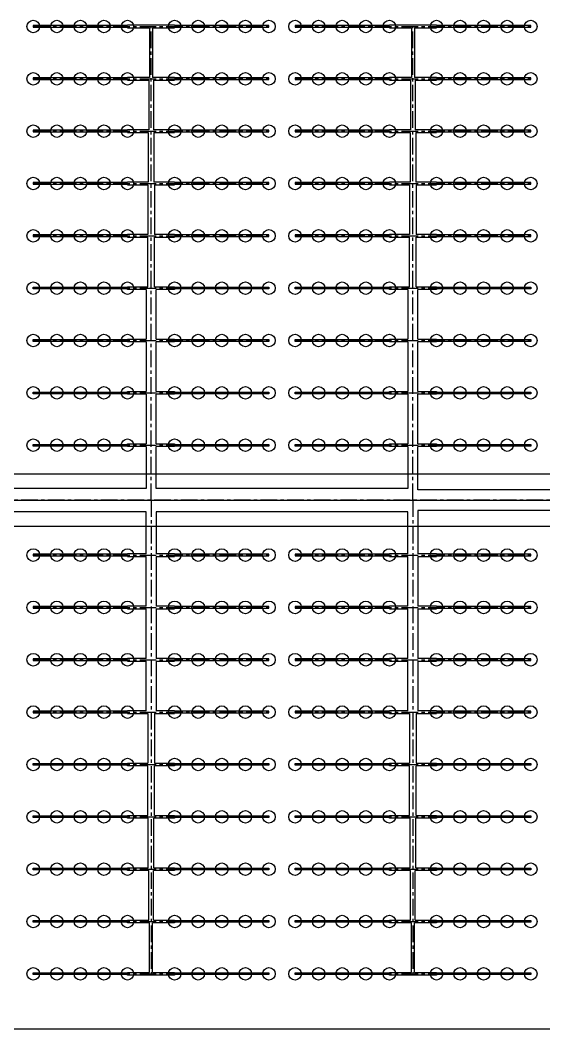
# Model space of a CAD drawing. Header units: millimetres. Extents: x -299291 to 688124, y -407813 to 623474.
# Drawn here: x 221459 to 231459, y 197128 to 216399 of the extents above; entities that cross this region are included whole.
import ezdxf

# ---------------------------------------------------------------- set-up
doc = ezdxf.new("R2010")
doc.units = ezdxf.units.MM
doc.linetypes.add('CENTER', pattern=[50.8, 31.75, -6.35, 6.35, -6.35])
doc.layers.add('轴线', color=6, linetype='CENTER')

msp = doc.modelspace()

# ---------------------------------------------------------------- linework, layer by layer
at = {"ltscale": 10}
for p, q in [((221709.037, 216295.406), (221709.037, 216263.406)), ((223509.037, 216295.406), (221709.037, 216295.406)), ((221709.037, 216263.406), (223509.037, 216263.406)), ((224409.037, 216304.406), (223509.037, 216304.406)), ((223509.037, 216304.406), (223509.037, 216295.406)), ((223509.037, 216263.406), (223509.037, 216254.406)), ((223509.037, 216254.406), (223929.037, 216254.406)), ((223929.037, 216254.406), (223929.037, 215304.406)), ((223989.037, 216254.406), (224409.037, 216254.406)), ((223989.037, 216254.406), (223989.037, 215304.406)), ((224409.037, 216295.406), (224409.037, 216304.406)), ((226209.037, 216295.406), (224409.037, 216295.406)), ((224409.037, 216254.406), (224409.037, 216263.406)), ((224409.037, 216263.406), (226209.037, 216263.406)), ((226209.037, 216263.406), (226209.037, 216295.406)), ((226709.037, 216295.406), (226709.037, 216263.406)), ((228509.037, 216295.406), (226709.037, 216295.406)), ((226709.037, 216263.406), (228509.037, 216263.406)), ((229409.037, 216304.406), (228509.037, 216304.406)), ((228509.037, 216304.406), (228509.037, 216295.406)), ((228509.037, 216263.406), (228509.037, 216254.406)), ((228509.037, 216254.406), (228929.037, 216254.406)), ((228929.037, 216254.406), (228929.037, 215304.406)), ((228989.037, 216254.406), (229409.037, 216254.406)), ((228989.037, 216254.406), (228989.037, 215304.406)), ((229409.037, 216295.406), (229409.037, 216304.406)), ((231209.037, 216295.406), (229409.037, 216295.406)), ((229409.037, 216254.406), (229409.037, 216263.406)), ((229409.037, 216263.406), (231209.037, 216263.406)), ((231209.037, 216263.406), (231209.037, 216295.406)), ((221709.037, 215295.406), (221709.037, 215263.406)), ((223509.037, 215295.406), (221709.037, 215295.406)), ((221709.037, 215263.406), (223509.037, 215263.406)), ((223929.037, 215304.406), (223509.037, 215304.406)), ((223509.037, 215304.406), (223509.037, 215295.406)), ((223509.037, 215263.406), (223509.037, 215254.406)), ((224409.037, 215304.406), (223989.037, 215304.406)), ((224409.037, 215295.406), (224409.037, 215304.406)), ((226209.037, 215295.406), (224409.037, 215295.406)), ((224409.037, 215254.406), (224409.037, 215263.406)), ((224409.037, 215263.406), (226209.037, 215263.406)), ((226209.037, 215263.406), (226209.037, 215295.406)), ((226709.037, 215295.406), (226709.037, 215263.406)), ((228509.037, 215295.406), (226709.037, 215295.406)), ((226709.037, 215263.406), (228509.037, 215263.406)), ((228929.037, 215304.406), (228509.037, 215304.406)), ((228509.037, 215304.406), (228509.037, 215295.406)), ((228509.037, 215263.406), (228509.037, 215254.406)), ((229409.037, 215304.406), (228989.037, 215304.406)), ((229409.037, 215295.406), (229409.037, 215304.406)), ((231209.037, 215295.406), (229409.037, 215295.406)), ((229409.037, 215254.406), (229409.037, 215263.406)), ((229409.037, 215263.406), (231209.037, 215263.406)), ((231209.037, 215263.406), (231209.037, 215295.406)), ((223509.037, 215254.406), (223914.037, 215254.406)), ((223914.037, 215254.406), (223914.037, 214304.406)), ((224004.037, 215254.406), (224409.037, 215254.406)), ((224004.037, 215254.406), (224004.037, 214304.406)), ((228509.037, 215254.406), (228914.037, 215254.406)), ((228914.037, 215254.406), (228914.037, 214304.406)), ((229004.037, 215254.406), (229409.037, 215254.406)), ((229004.037, 215254.406), (229004.037, 214304.406)), ((221709.037, 214295.406), (221709.037, 214263.406)), ((223509.037, 214295.406), (221709.037, 214295.406)), ((223914.037, 214304.406), (223509.037, 214304.406)), ((223509.037, 214304.406), (223509.037, 214295.406)), ((224409.037, 214304.406), (224004.037, 214304.406)), ((224409.037, 214295.406), (224409.037, 214304.406)), ((226209.037, 214295.406), (224409.037, 214295.406)), ((226209.037, 214263.406), (226209.037, 214295.406)), ((226709.037, 214295.406), (226709.037, 214263.406)), ((228509.037, 214295.406), (226709.037, 214295.406)), ((228914.037, 214304.406), (228509.037, 214304.406)), ((228509.037, 214304.406), (228509.037, 214295.406)), ((229409.037, 214304.406), (229004.037, 214304.406)), ((229409.037, 214295.406), (229409.037, 214304.406)), ((231209.037, 214295.406), (229409.037, 214295.406)), ((231209.037, 214263.406), (231209.037, 214295.406)), ((221709.037, 214263.406), (223509.037, 214263.406)), ((223509.037, 214263.406), (223509.037, 214254.406)), ((223509.037, 214254.406), (223904.037, 214254.406)), ((223904.037, 214254.406), (223904.037, 213304.406)), ((224014.037, 214254.406), (224409.037, 214254.406)), ((224014.037, 214254.406), (224014.037, 213304.406)), ((224409.037, 214254.406), (224409.037, 214263.406)), ((224409.037, 214263.406), (226209.037, 214263.406)), ((226709.037, 214263.406), (228509.037, 214263.406)), ((228509.037, 214263.406), (228509.037, 214254.406)), ((228509.037, 214254.406), (228904.037, 214254.406)), ((228904.037, 214254.406), (228904.037, 213304.406)), ((229014.037, 214254.406), (229409.037, 214254.406)), ((229014.037, 214254.406), (229014.037, 213304.406)), ((229409.037, 214254.406), (229409.037, 214263.406)), ((229409.037, 214263.406), (231209.037, 214263.406)), ((221709.037, 213295.406), (221709.037, 213263.406)), ((223509.037, 213295.406), (221709.037, 213295.406)), ((221709.037, 213263.406), (223509.037, 213263.406)), ((223904.037, 213304.406), (223509.037, 213304.406)), ((223509.037, 213304.406), (223509.037, 213295.406)), ((223509.037, 213263.406), (223509.037, 213254.406)), ((223509.037, 213254.406), (223894.037, 213254.406)), ((223894.037, 213254.406), (223894.037, 212304.406)), ((224409.037, 213304.406), (224014.037, 213304.406)), ((224024.037, 213254.406), (224409.037, 213254.406)), ((224024.037, 213254.406), (224024.037, 212304.406)), ((224409.037, 213295.406), (224409.037, 213304.406)), ((226209.037, 213295.406), (224409.037, 213295.406)), ((224409.037, 213254.406), (224409.037, 213263.406)), ((224409.037, 213263.406), (226209.037, 213263.406)), ((226209.037, 213263.406), (226209.037, 213295.406)), ((226709.037, 213295.406), (226709.037, 213263.406)), ((228509.037, 213295.406), (226709.037, 213295.406)), ((226709.037, 213263.406), (228509.037, 213263.406)), ((228904.037, 213304.406), (228509.037, 213304.406)), ((228509.037, 213304.406), (228509.037, 213295.406)), ((228509.037, 213263.406), (228509.037, 213254.406)), ((228509.037, 213254.406), (228894.037, 213254.406)), ((228894.037, 213254.406), (228894.037, 212304.406)), ((229409.037, 213304.406), (229014.037, 213304.406)), ((229024.037, 213254.406), (229409.037, 213254.406)), ((229024.037, 213254.406), (229024.037, 212304.406)), ((229409.037, 213295.406), (229409.037, 213304.406)), ((231209.037, 213295.406), (229409.037, 213295.406)), ((229409.037, 213254.406), (229409.037, 213263.406)), ((229409.037, 213263.406), (231209.037, 213263.406)), ((231209.037, 213263.406), (231209.037, 213295.406)), ((221709.037, 212295.406), (221709.037, 212263.406)), ((223509.037, 212295.406), (221709.037, 212295.406)), ((221709.037, 212263.406), (223509.037, 212263.406)), ((223894.037, 212304.406), (223509.037, 212304.406)), ((223509.037, 212304.406), (223509.037, 212295.406)), ((223509.037, 212263.406), (223509.037, 212254.406)), ((223509.037, 212254.406), (223894.037, 212254.406)), ((223894.037, 211304.406), (223894.037, 212254.406)), ((224409.037, 212304.406), (224024.037, 212304.406)), ((224024.037, 212254.406), (224409.037, 212254.406)), ((224024.037, 211304.406), (224024.037, 212254.406)), ((224409.037, 212295.406), (224409.037, 212304.406)), ((226209.037, 212295.406), (224409.037, 212295.406)), ((224409.037, 212254.406), (224409.037, 212263.406)), ((224409.037, 212263.406), (226209.037, 212263.406)), ((226209.037, 212263.406), (226209.037, 212295.406)), ((226709.037, 212295.406), (226709.037, 212263.406)), ((228509.037, 212295.406), (226709.037, 212295.406)), ((226709.037, 212263.406), (228509.037, 212263.406)), ((228894.037, 212304.406), (228509.037, 212304.406)), ((228509.037, 212304.406), (228509.037, 212295.406)), ((228509.037, 212263.406), (228509.037, 212254.406)), ((228509.037, 212254.406), (228894.037, 212254.406)), ((228894.037, 211304.406), (228894.037, 212254.406)), ((229409.037, 212304.406), (229024.037, 212304.406)), ((229024.037, 212254.406), (229409.037, 212254.406)), ((229024.037, 211304.406), (229024.037, 212254.406)), ((229409.037, 212295.406), (229409.037, 212304.406)), ((231209.037, 212295.406), (229409.037, 212295.406)), ((229409.037, 212254.406), (229409.037, 212263.406)), ((229409.037, 212263.406), (231209.037, 212263.406)), ((231209.037, 212263.406), (231209.037, 212295.406)), ((221709.037, 211263.406), (221709.037, 211295.406)), ((221709.037, 211295.406), (223509.037, 211295.406)), ((223509.037, 211263.406), (221709.037, 211263.406)), ((223509.037, 211295.406), (223509.037, 211304.406)), ((223509.037, 211304.406), (223894.037, 211304.406)), ((223509.037, 211254.406), (223509.037, 211263.406)), ((223864.037, 211254.406), (223509.037, 211254.406)), ((223864.037, 211254.406), (223864.037, 210304.406)), ((224024.037, 211304.406), (224409.037, 211304.406)), ((224409.037, 211254.406), (224054.037, 211254.406)), ((224054.037, 210304.406), (224054.037, 211254.406)), ((224409.037, 211304.406), (224409.037, 211295.406)), ((224409.037, 211295.406), (226209.037, 211295.406)), ((226209.037, 211263.406), (224409.037, 211263.406)), ((224409.037, 211263.406), (224409.037, 211254.406)), ((226209.037, 211295.406), (226209.037, 211263.406)), ((226709.037, 211263.406), (226709.037, 211295.406)), ((226709.037, 211295.406), (228509.037, 211295.406)), ((228509.037, 211263.406), (226709.037, 211263.406)), ((228509.037, 211295.406), (228509.037, 211304.406)), ((228509.037, 211304.406), (228894.037, 211304.406)), ((228509.037, 211254.406), (228509.037, 211263.406)), ((228864.037, 211254.406), (228509.037, 211254.406)), ((228864.037, 211254.406), (228864.037, 210304.406)), ((229024.037, 211304.406), (229409.037, 211304.406)), ((229409.037, 211254.406), (229054.037, 211254.406)), ((229054.037, 210304.406), (229054.037, 211254.406)), ((229409.037, 211304.406), (229409.037, 211295.406)), ((229409.037, 211295.406), (231209.037, 211295.406)), ((231209.037, 211263.406), (229409.037, 211263.406)), ((229409.037, 211263.406), (229409.037, 211254.406)), ((231209.037, 211295.406), (231209.037, 211263.406)), ((221709.037, 210263.406), (221709.037, 210295.406)), ((221709.037, 210295.406), (223509.037, 210295.406)), ((223509.037, 210263.406), (221709.037, 210263.406)), ((223509.037, 210295.406), (223509.037, 210304.406)), ((223509.037, 210304.406), (223864.037, 210304.406)), ((223509.037, 210254.406), (223509.037, 210263.406)), ((223864.037, 210254.406), (223509.037, 210254.406)), ((223864.037, 210254.406), (223864.037, 209304.406)), ((224054.037, 210304.406), (224409.037, 210304.406)), ((224409.037, 210254.406), (224054.037, 210254.406)), ((224054.037, 209304.406), (224054.037, 210254.406)), ((224409.037, 210304.406), (224409.037, 210295.406)), ((224409.037, 210295.406), (226209.037, 210295.406)), ((226209.037, 210263.406), (224409.037, 210263.406)), ((224409.037, 210263.406), (224409.037, 210254.406)), ((226209.037, 210295.406), (226209.037, 210263.406)), ((226709.037, 210263.406), (226709.037, 210295.406)), ((226709.037, 210295.406), (228509.037, 210295.406)), ((228509.037, 210263.406), (226709.037, 210263.406)), ((228509.037, 210295.406), (228509.037, 210304.406)), ((228509.037, 210304.406), (228864.037, 210304.406)), ((228509.037, 210254.406), (228509.037, 210263.406)), ((228864.037, 210254.406), (228509.037, 210254.406)), ((228864.037, 210254.406), (228864.037, 209304.406)), ((229054.037, 210304.406), (229409.037, 210304.406)), ((229409.037, 210254.406), (229054.037, 210254.406)), ((229054.037, 209304.406), (229054.037, 210254.406)), ((229409.037, 210304.406), (229409.037, 210295.406)), ((229409.037, 210295.406), (231209.037, 210295.406)), ((231209.037, 210263.406), (229409.037, 210263.406)), ((229409.037, 210263.406), (229409.037, 210254.406)), ((231209.037, 210295.406), (231209.037, 210263.406)), ((221709.037, 209263.406), (221709.037, 209295.406)), ((221709.037, 209295.406), (223509.037, 209295.406)), ((223509.037, 209295.406), (223509.037, 209304.406)), ((223509.037, 209304.406), (223864.037, 209304.406)), ((224054.037, 209304.406), (224409.037, 209304.406)), ((224409.037, 209304.406), (224409.037, 209295.406)), ((224409.037, 209295.406), (226209.037, 209295.406)), ((226209.037, 209295.406), (226209.037, 209263.406)), ((226709.037, 209263.406), (226709.037, 209295.406)), ((226709.037, 209295.406), (228509.037, 209295.406)), ((228509.037, 209295.406), (228509.037, 209304.406)), ((228509.037, 209304.406), (228864.037, 209304.406)), ((229054.037, 209304.406), (229409.037, 209304.406)), ((229409.037, 209304.406), (229409.037, 209295.406)), ((229409.037, 209295.406), (231209.037, 209295.406)), ((231209.037, 209295.406), (231209.037, 209263.406)), ((223509.037, 209263.406), (221709.037, 209263.406)), ((223509.037, 209254.406), (223509.037, 209263.406)), ((223864.037, 209254.406), (223509.037, 209254.406)), ((223864.037, 209254.406), (223864.037, 208304.406)), ((224409.037, 209254.406), (224054.037, 209254.406)), ((224054.037, 208304.406), (224054.037, 209254.406)), ((226209.037, 209263.406), (224409.037, 209263.406)), ((224409.037, 209263.406), (224409.037, 209254.406)), ((228509.037, 209263.406), (226709.037, 209263.406)), ((228509.037, 209254.406), (228509.037, 209263.406)), ((228864.037, 209254.406), (228509.037, 209254.406)), ((228864.037, 209254.406), (228864.037, 208304.406)), ((229409.037, 209254.406), (229054.037, 209254.406)), ((229054.037, 208304.406), (229054.037, 209254.406)), ((231209.037, 209263.406), (229409.037, 209263.406)), ((229409.037, 209263.406), (229409.037, 209254.406)), ((221709.037, 208263.406), (221709.037, 208295.406)), ((221709.037, 208295.406), (223509.037, 208295.406)), ((223509.037, 208263.406), (221709.037, 208263.406)), ((223509.037, 208295.406), (223509.037, 208304.406)), ((223509.037, 208304.406), (223864.037, 208304.406)), ((223509.037, 208254.406), (223509.037, 208263.406)), ((223864.037, 208254.406), (223509.037, 208254.406)), ((223864.037, 208254.406), (223864.037, 207454.406)), ((224054.037, 208304.406), (224409.037, 208304.406)), ((224409.037, 208254.406), (224054.037, 208254.406)), ((224054.037, 207454.406), (224054.037, 208254.406)), ((224409.037, 208304.406), (224409.037, 208295.406)), ((224409.037, 208295.406), (226209.037, 208295.406)), ((226209.037, 208263.406), (224409.037, 208263.406)), ((224409.037, 208263.406), (224409.037, 208254.406)), ((226209.037, 208295.406), (226209.037, 208263.406)), ((226709.037, 208263.406), (226709.037, 208295.406)), ((226709.037, 208295.406), (228509.037, 208295.406)), ((228509.037, 208263.406), (226709.037, 208263.406)), ((228509.037, 208295.406), (228509.037, 208304.406)), ((228509.037, 208304.406), (228864.037, 208304.406)), ((228509.037, 208254.406), (228509.037, 208263.406)), ((228864.037, 208254.406), (228509.037, 208254.406)), ((228864.037, 208254.406), (228864.037, 207454.406)), ((229054.037, 208304.406), (229409.037, 208304.406)), ((229409.037, 208254.406), (229054.037, 208254.406)), ((229054.037, 207429.406), (229054.037, 208254.406)), ((229409.037, 208304.406), (229409.037, 208295.406)), ((229409.037, 208295.406), (231209.037, 208295.406)), ((231209.037, 208263.406), (229409.037, 208263.406)), ((229409.037, 208263.406), (229409.037, 208254.406)), ((231209.037, 208295.406), (231209.037, 208263.406)), ((186459.037, 207729.406), (266459.037, 207729.406)), ((223864.037, 207454.406), (219054.037, 207454.406)), ((228864.037, 207454.406), (224054.037, 207454.406)), ((233864.037, 207429.406), (229054.037, 207429.406)), ((185959.037, 207229.406), (266959.037, 207229.406)), ((223864.037, 207004.406), (219054.037, 207004.406)), ((223864.037, 206204.406), (223864.037, 207004.406)), ((224054.037, 207004.406), (224054.037, 206204.406)), ((228864.037, 207004.406), (224054.037, 207004.406)), ((228864.037, 206204.406), (228864.037, 207004.406)), ((229054.037, 207029.406), (229054.037, 206204.406)), ((233864.037, 207029.406), (229054.037, 207029.406)), ((186459.037, 206729.406), (266459.037, 206729.406)), ((223864.037, 206204.406), (223509.037, 206204.406)), ((223509.037, 206204.406), (223509.037, 206195.406)), ((224409.037, 206204.406), (224054.037, 206204.406)), ((224409.037, 206195.406), (224409.037, 206204.406)), ((228864.037, 206204.406), (228509.037, 206204.406)), ((228509.037, 206204.406), (228509.037, 206195.406)), ((229409.037, 206204.406), (229054.037, 206204.406)), ((229409.037, 206195.406), (229409.037, 206204.406)), ((221709.037, 206195.406), (221709.037, 206163.406)), ((223509.037, 206195.406), (221709.037, 206195.406)), ((221709.037, 206163.406), (223509.037, 206163.406)), ((223509.037, 206163.406), (223509.037, 206154.406)), ((223509.037, 206154.406), (223864.037, 206154.406)), ((223864.037, 205204.406), (223864.037, 206154.406)), ((224054.037, 206154.406), (224409.037, 206154.406)), ((224054.037, 206154.406), (224054.037, 205204.406)), ((226209.037, 206195.406), (224409.037, 206195.406)), ((224409.037, 206154.406), (224409.037, 206163.406)), ((224409.037, 206163.406), (226209.037, 206163.406)), ((226209.037, 206163.406), (226209.037, 206195.406)), ((226709.037, 206195.406), (226709.037, 206163.406)), ((228509.037, 206195.406), (226709.037, 206195.406)), ((226709.037, 206163.406), (228509.037, 206163.406)), ((228509.037, 206163.406), (228509.037, 206154.406)), ((228509.037, 206154.406), (228864.037, 206154.406)), ((228864.037, 205204.406), (228864.037, 206154.406)), ((229054.037, 206154.406), (229409.037, 206154.406)), ((229054.037, 206154.406), (229054.037, 205204.406)), ((231209.037, 206195.406), (229409.037, 206195.406)), ((229409.037, 206154.406), (229409.037, 206163.406)), ((229409.037, 206163.406), (231209.037, 206163.406)), ((231209.037, 206163.406), (231209.037, 206195.406)), ((221709.037, 205195.406), (221709.037, 205163.406)), ((223509.037, 205195.406), (221709.037, 205195.406)), ((221709.037, 205163.406), (223509.037, 205163.406)), ((223864.037, 205204.406), (223509.037, 205204.406)), ((223509.037, 205204.406), (223509.037, 205195.406)), ((223509.037, 205163.406), (223509.037, 205154.406)), ((223509.037, 205154.406), (223864.037, 205154.406)), ((223864.037, 204204.406), (223864.037, 205154.406)), ((224409.037, 205204.406), (224054.037, 205204.406)), ((224054.037, 205154.406), (224409.037, 205154.406)), ((224054.037, 205154.406), (224054.037, 204204.406)), ((224409.037, 205195.406), (224409.037, 205204.406)), ((226209.037, 205195.406), (224409.037, 205195.406)), ((224409.037, 205154.406), (224409.037, 205163.406)), ((224409.037, 205163.406), (226209.037, 205163.406)), ((226209.037, 205163.406), (226209.037, 205195.406)), ((226709.037, 205195.406), (226709.037, 205163.406)), ((228509.037, 205195.406), (226709.037, 205195.406)), ((226709.037, 205163.406), (228509.037, 205163.406)), ((228864.037, 205204.406), (228509.037, 205204.406)), ((228509.037, 205204.406), (228509.037, 205195.406)), ((228509.037, 205163.406), (228509.037, 205154.406)), ((228509.037, 205154.406), (228864.037, 205154.406)), ((228864.037, 204204.406), (228864.037, 205154.406)), ((229409.037, 205204.406), (229054.037, 205204.406)), ((229054.037, 205154.406), (229409.037, 205154.406)), ((229054.037, 205154.406), (229054.037, 204204.406)), ((229409.037, 205195.406), (229409.037, 205204.406)), ((231209.037, 205195.406), (229409.037, 205195.406)), ((229409.037, 205154.406), (229409.037, 205163.406)), ((229409.037, 205163.406), (231209.037, 205163.406)), ((231209.037, 205163.406), (231209.037, 205195.406)), ((221709.037, 204195.406), (221709.037, 204163.406)), ((223509.037, 204195.406), (221709.037, 204195.406)), ((221709.037, 204163.406), (223509.037, 204163.406)), ((223864.037, 204204.406), (223509.037, 204204.406)), ((223509.037, 204204.406), (223509.037, 204195.406)), ((223509.037, 204163.406), (223509.037, 204154.406)), ((223509.037, 204154.406), (223864.037, 204154.406)), ((223864.037, 203204.406), (223864.037, 204154.406)), ((224409.037, 204204.406), (224054.037, 204204.406)), ((224054.037, 204154.406), (224409.037, 204154.406)), ((224054.037, 204154.406), (224054.037, 203204.406)), ((224409.037, 204195.406), (224409.037, 204204.406)), ((226209.037, 204195.406), (224409.037, 204195.406)), ((224409.037, 204154.406), (224409.037, 204163.406)), ((224409.037, 204163.406), (226209.037, 204163.406)), ((226209.037, 204163.406), (226209.037, 204195.406)), ((226709.037, 204195.406), (226709.037, 204163.406)), ((228509.037, 204195.406), (226709.037, 204195.406)), ((226709.037, 204163.406), (228509.037, 204163.406)), ((228864.037, 204204.406), (228509.037, 204204.406)), ((228509.037, 204204.406), (228509.037, 204195.406)), ((228509.037, 204163.406), (228509.037, 204154.406)), ((228509.037, 204154.406), (228864.037, 204154.406)), ((228864.037, 203204.406), (228864.037, 204154.406)), ((229409.037, 204204.406), (229054.037, 204204.406)), ((229054.037, 204154.406), (229409.037, 204154.406)), ((229054.037, 204154.406), (229054.037, 203204.406)), ((229409.037, 204195.406), (229409.037, 204204.406)), ((231209.037, 204195.406), (229409.037, 204195.406)), ((229409.037, 204154.406), (229409.037, 204163.406)), ((229409.037, 204163.406), (231209.037, 204163.406)), ((231209.037, 204163.406), (231209.037, 204195.406)), ((221709.037, 203195.406), (221709.037, 203163.406)), ((223509.037, 203195.406), (221709.037, 203195.406)), ((221709.037, 203163.406), (223509.037, 203163.406)), ((223864.037, 203204.406), (223509.037, 203204.406)), ((223509.037, 203204.406), (223509.037, 203195.406)), ((223509.037, 203163.406), (223509.037, 203154.406)), ((223509.037, 203154.406), (223894.037, 203154.406)), ((223894.037, 203154.406), (223894.037, 202204.406)), ((224024.037, 203154.406), (224409.037, 203154.406)), ((224024.037, 203154.406), (224024.037, 202204.406)), ((224409.037, 203204.406), (224054.037, 203204.406)), ((224409.037, 203195.406), (224409.037, 203204.406)), ((226209.037, 203195.406), (224409.037, 203195.406)), ((224409.037, 203154.406), (224409.037, 203163.406)), ((224409.037, 203163.406), (226209.037, 203163.406)), ((226209.037, 203163.406), (226209.037, 203195.406)), ((226709.037, 203195.406), (226709.037, 203163.406)), ((228509.037, 203195.406), (226709.037, 203195.406)), ((226709.037, 203163.406), (228509.037, 203163.406)), ((228864.037, 203204.406), (228509.037, 203204.406)), ((228509.037, 203204.406), (228509.037, 203195.406)), ((228509.037, 203163.406), (228509.037, 203154.406)), ((228509.037, 203154.406), (228894.037, 203154.406)), ((228894.037, 203154.406), (228894.037, 202204.406)), ((229024.037, 203154.406), (229409.037, 203154.406)), ((229024.037, 203154.406), (229024.037, 202204.406)), ((229409.037, 203204.406), (229054.037, 203204.406)), ((229409.037, 203195.406), (229409.037, 203204.406)), ((231209.037, 203195.406), (229409.037, 203195.406)), ((229409.037, 203154.406), (229409.037, 203163.406)), ((229409.037, 203163.406), (231209.037, 203163.406)), ((231209.037, 203163.406), (231209.037, 203195.406)), ((221709.037, 202163.406), (221709.037, 202195.406)), ((221709.037, 202195.406), (223509.037, 202195.406)), ((223509.037, 202163.406), (221709.037, 202163.406)), ((223509.037, 202195.406), (223509.037, 202204.406)), ((223509.037, 202204.406), (223894.037, 202204.406)), ((223509.037, 202154.406), (223509.037, 202163.406)), ((223894.037, 202154.406), (223509.037, 202154.406)), ((223894.037, 201204.406), (223894.037, 202154.406)), ((224024.037, 202204.406), (224409.037, 202204.406)), ((224409.037, 202154.406), (224024.037, 202154.406)), ((224024.037, 201204.406), (224024.037, 202154.406)), ((224409.037, 202204.406), (224409.037, 202195.406)), ((224409.037, 202195.406), (226209.037, 202195.406)), ((226209.037, 202163.406), (224409.037, 202163.406)), ((224409.037, 202163.406), (224409.037, 202154.406)), ((226209.037, 202195.406), (226209.037, 202163.406)), ((226709.037, 202163.406), (226709.037, 202195.406)), ((226709.037, 202195.406), (228509.037, 202195.406)), ((228509.037, 202163.406), (226709.037, 202163.406)), ((228509.037, 202195.406), (228509.037, 202204.406)), ((228509.037, 202204.406), (228894.037, 202204.406)), ((228509.037, 202154.406), (228509.037, 202163.406)), ((228894.037, 202154.406), (228509.037, 202154.406)), ((228894.037, 201204.406), (228894.037, 202154.406)), ((229024.037, 202204.406), (229409.037, 202204.406)), ((229409.037, 202154.406), (229024.037, 202154.406)), ((229024.037, 201204.406), (229024.037, 202154.406)), ((229409.037, 202204.406), (229409.037, 202195.406)), ((229409.037, 202195.406), (231209.037, 202195.406)), ((231209.037, 202163.406), (229409.037, 202163.406)), ((229409.037, 202163.406), (229409.037, 202154.406)), ((231209.037, 202195.406), (231209.037, 202163.406)), ((221709.037, 201163.406), (221709.037, 201195.406)), ((221709.037, 201195.406), (223509.037, 201195.406)), ((223509.037, 201195.406), (223509.037, 201204.406)), ((223509.037, 201204.406), (223894.037, 201204.406)), ((224024.037, 201204.406), (224409.037, 201204.406)), ((224409.037, 201204.406), (224409.037, 201195.406)), ((224409.037, 201195.406), (226209.037, 201195.406)), ((226209.037, 201195.406), (226209.037, 201163.406)), ((226709.037, 201163.406), (226709.037, 201195.406)), ((226709.037, 201195.406), (228509.037, 201195.406)), ((228509.037, 201195.406), (228509.037, 201204.406)), ((228509.037, 201204.406), (228894.037, 201204.406)), ((229024.037, 201204.406), (229409.037, 201204.406)), ((229409.037, 201204.406), (229409.037, 201195.406)), ((229409.037, 201195.406), (231209.037, 201195.406)), ((231209.037, 201195.406), (231209.037, 201163.406)), ((223509.037, 201163.406), (221709.037, 201163.406)), ((223509.037, 201154.406), (223509.037, 201163.406)), ((223904.037, 201154.406), (223509.037, 201154.406)), ((223904.037, 200204.406), (223904.037, 201154.406)), ((224409.037, 201154.406), (224014.037, 201154.406)), ((224014.037, 200204.406), (224014.037, 201154.406)), ((226209.037, 201163.406), (224409.037, 201163.406)), ((224409.037, 201163.406), (224409.037, 201154.406)), ((228509.037, 201163.406), (226709.037, 201163.406)), ((228509.037, 201154.406), (228509.037, 201163.406)), ((228904.037, 201154.406), (228509.037, 201154.406)), ((228904.037, 200204.406), (228904.037, 201154.406)), ((229409.037, 201154.406), (229014.037, 201154.406)), ((229014.037, 200204.406), (229014.037, 201154.406)), ((231209.037, 201163.406), (229409.037, 201163.406)), ((229409.037, 201163.406), (229409.037, 201154.406)), ((221709.037, 200163.406), (221709.037, 200195.406)), ((221709.037, 200195.406), (223509.037, 200195.406)), ((223509.037, 200163.406), (221709.037, 200163.406)), ((223509.037, 200195.406), (223509.037, 200204.406)), ((223509.037, 200204.406), (223904.037, 200204.406)), ((223509.037, 200154.406), (223509.037, 200163.406)), ((223914.037, 200154.406), (223509.037, 200154.406)), ((223914.037, 199204.406), (223914.037, 200154.406)), ((224409.037, 200154.406), (224004.037, 200154.406)), ((224004.037, 199204.406), (224004.037, 200154.406)), ((224014.037, 200204.406), (224409.037, 200204.406)), ((224409.037, 200204.406), (224409.037, 200195.406)), ((224409.037, 200195.406), (226209.037, 200195.406)), ((226209.037, 200163.406), (224409.037, 200163.406)), ((224409.037, 200163.406), (224409.037, 200154.406)), ((226209.037, 200195.406), (226209.037, 200163.406)), ((226709.037, 200163.406), (226709.037, 200195.406)), ((226709.037, 200195.406), (228509.037, 200195.406)), ((228509.037, 200163.406), (226709.037, 200163.406)), ((228509.037, 200195.406), (228509.037, 200204.406)), ((228509.037, 200204.406), (228904.037, 200204.406)), ((228509.037, 200154.406), (228509.037, 200163.406)), ((228914.037, 200154.406), (228509.037, 200154.406)), ((228914.037, 199204.406), (228914.037, 200154.406)), ((229409.037, 200154.406), (229004.037, 200154.406)), ((229004.037, 199204.406), (229004.037, 200154.406)), ((229014.037, 200204.406), (229409.037, 200204.406)), ((229409.037, 200204.406), (229409.037, 200195.406)), ((229409.037, 200195.406), (231209.037, 200195.406)), ((231209.037, 200163.406), (229409.037, 200163.406)), ((229409.037, 200163.406), (229409.037, 200154.406)), ((231209.037, 200195.406), (231209.037, 200163.406)), ((221709.037, 199163.406), (221709.037, 199195.406)), ((221709.037, 199195.406), (223509.037, 199195.406)), ((223509.037, 199163.406), (221709.037, 199163.406)), ((223509.037, 199195.406), (223509.037, 199204.406)), ((223509.037, 199204.406), (223914.037, 199204.406)), ((223509.037, 199154.406), (223509.037, 199163.406)), ((223929.037, 199154.406), (223509.037, 199154.406)), ((223929.037, 198204.406), (223929.037, 199154.406)), ((223989.037, 198204.406), (223989.037, 199154.406)), ((224409.037, 199154.406), (223989.037, 199154.406)), ((224004.037, 199204.406), (224409.037, 199204.406)), ((224409.037, 199204.406), (224409.037, 199195.406)), ((224409.037, 199195.406), (226209.037, 199195.406)), ((226209.037, 199163.406), (224409.037, 199163.406)), ((224409.037, 199163.406), (224409.037, 199154.406)), ((226209.037, 199195.406), (226209.037, 199163.406)), ((226709.037, 199163.406), (226709.037, 199195.406)), ((226709.037, 199195.406), (228509.037, 199195.406)), ((228509.037, 199163.406), (226709.037, 199163.406)), ((228509.037, 199195.406), (228509.037, 199204.406)), ((228509.037, 199204.406), (228914.037, 199204.406)), ((228509.037, 199154.406), (228509.037, 199163.406)), ((228929.037, 199154.406), (228509.037, 199154.406)), ((228929.037, 198204.406), (228929.037, 199154.406)), ((228989.037, 198204.406), (228989.037, 199154.406)), ((229409.037, 199154.406), (228989.037, 199154.406)), ((229004.037, 199204.406), (229409.037, 199204.406)), ((229409.037, 199204.406), (229409.037, 199195.406)), ((229409.037, 199195.406), (231209.037, 199195.406)), ((231209.037, 199163.406), (229409.037, 199163.406)), ((229409.037, 199163.406), (229409.037, 199154.406)), ((231209.037, 199195.406), (231209.037, 199163.406)), ((221709.037, 198163.406), (221709.037, 198195.406)), ((221709.037, 198195.406), (223509.037, 198195.406)), ((223509.037, 198163.406), (221709.037, 198163.406)), ((223509.037, 198195.406), (223509.037, 198204.406)), ((223509.037, 198204.406), (223929.037, 198204.406)), ((223509.037, 198154.406), (223509.037, 198163.406)), ((224409.037, 198154.406), (223509.037, 198154.406)), ((223989.037, 198204.406), (224409.037, 198204.406)), ((224409.037, 198204.406), (224409.037, 198195.406)), ((224409.037, 198195.406), (226209.037, 198195.406)), ((226209.037, 198163.406), (224409.037, 198163.406)), ((224409.037, 198163.406), (224409.037, 198154.406)), ((226209.037, 198195.406), (226209.037, 198163.406)), ((226709.037, 198163.406), (226709.037, 198195.406)), ((226709.037, 198195.406), (228509.037, 198195.406)), ((228509.037, 198163.406), (226709.037, 198163.406)), ((228509.037, 198195.406), (228509.037, 198204.406)), ((228509.037, 198204.406), (228929.037, 198204.406)), ((228509.037, 198154.406), (228509.037, 198163.406)), ((229409.037, 198154.406), (228509.037, 198154.406)), ((228989.037, 198204.406), (229409.037, 198204.406)), ((229409.037, 198204.406), (229409.037, 198195.406)), ((229409.037, 198195.406), (231209.037, 198195.406)), ((231209.037, 198163.406), (229409.037, 198163.406)), ((229409.037, 198163.406), (229409.037, 198154.406)), ((231209.037, 198195.406), (231209.037, 198163.406))]:
    msp.add_line(p, q, dxfattribs=at)
at = {"lineweight": -3, "ltscale": 100}
msp.add_line((186459.037, 197128.406), (266459.037, 197128.406), dxfattribs=at)
at = {"ltscale": 10}
for centre in [(221709.037, 216279.406), (222159.037, 216279.406), (222609.037, 216279.406), (223059.037, 216279.406), (223509.037, 216279.406), (224409.037, 216279.406), (224859.037, 216279.406), (225309.037, 216279.406), (225759.037, 216279.406), (226209.037, 216279.406), (226709.037, 216279.406), (227159.037, 216279.406), (227609.037, 216279.406), (228059.037, 216279.406), (228509.037, 216279.406), (229409.037, 216279.406), (229859.037, 216279.406), (230309.037, 216279.406), (230759.037, 216279.406), (231209.037, 216279.406), (221709.037, 215279.406), (222159.037, 215279.406), (222609.037, 215279.406), (223059.037, 215279.406), (223509.037, 215279.406), (224409.037, 215279.406), (224859.037, 215279.406), (225309.037, 215279.406), (225759.037, 215279.406), (226209.037, 215279.406), (226709.037, 215279.406), (227159.037, 215279.406), (227609.037, 215279.406), (228059.037, 215279.406), (228509.037, 215279.406), (229409.037, 215279.406), (229859.037, 215279.406), (230309.037, 215279.406), (230759.037, 215279.406), (231209.037, 215279.406), (221709.037, 214279.406), (222159.037, 214279.406), (222609.037, 214279.406), (223059.037, 214279.406), (223509.037, 214279.406), (224409.037, 214279.406), (224859.037, 214279.406), (225309.037, 214279.406), (225759.037, 214279.406), (226209.037, 214279.406), (226709.037, 214279.406), (227159.037, 214279.406), (227609.037, 214279.406), (228059.037, 214279.406), (228509.037, 214279.406), (229409.037, 214279.406), (229859.037, 214279.406), (230309.037, 214279.406), (230759.037, 214279.406), (231209.037, 214279.406), (221709.037, 213279.406), (222159.037, 213279.406), (222609.037, 213279.406), (223059.037, 213279.406), (223509.037, 213279.406), (224409.037, 213279.406), (224859.037, 213279.406), (225309.037, 213279.406), (225759.037, 213279.406), (226209.037, 213279.406), (226709.037, 213279.406), (227159.037, 213279.406), (227609.037, 213279.406), (228059.037, 213279.406), (228509.037, 213279.406), (229409.037, 213279.406), (229859.037, 213279.406), (230309.037, 213279.406), (230759.037, 213279.406), (231209.037, 213279.406), (221709.037, 212279.406), (222159.037, 212279.406), (222609.037, 212279.406), (223059.037, 212279.406), (223509.037, 212279.406), (224409.037, 212279.406), (224859.037, 212279.406), (225309.037, 212279.406), (225759.037, 212279.406), (226209.037, 212279.406), (226709.037, 212279.406), (227159.037, 212279.406), (227609.037, 212279.406), (228059.037, 212279.406), (228509.037, 212279.406), (229409.037, 212279.406), (229859.037, 212279.406), (230309.037, 212279.406), (230759.037, 212279.406), (231209.037, 212279.406), (221709.037, 211279.406), (222159.037, 211279.406), (222609.037, 211279.406), (223059.037, 211279.406), (223509.037, 211279.406), (224409.037, 211279.406), (224859.037, 211279.406), (225309.037, 211279.406), (225759.037, 211279.406), (226209.037, 211279.406), (226709.037, 211279.406), (227159.037, 211279.406), (227609.037, 211279.406), (228059.037, 211279.406), (228509.037, 211279.406), (229409.037, 211279.406), (229859.037, 211279.406), (230309.037, 211279.406), (230759.037, 211279.406), (231209.037, 211279.406), (221709.037, 210279.406), (222159.037, 210279.406), (222609.037, 210279.406), (223059.037, 210279.406), (223509.037, 210279.406), (224409.037, 210279.406), (224859.037, 210279.406), (225309.037, 210279.406), (225759.037, 210279.406), (226209.037, 210279.406), (226709.037, 210279.406), (227159.037, 210279.406), (227609.037, 210279.406), (228059.037, 210279.406), (228509.037, 210279.406), (229409.037, 210279.406), (229859.037, 210279.406), (230309.037, 210279.406), (230759.037, 210279.406), (231209.037, 210279.406), (221709.037, 209279.406), (222159.037, 209279.406), (222609.037, 209279.406), (223059.037, 209279.406), (223509.037, 209279.406), (224409.037, 209279.406), (224859.037, 209279.406), (225309.037, 209279.406), (225759.037, 209279.406), (226209.037, 209279.406), (226709.037, 209279.406), (227159.037, 209279.406), (227609.037, 209279.406), (228059.037, 209279.406), (228509.037, 209279.406), (229409.037, 209279.406), (229859.037, 209279.406), (230309.037, 209279.406), (230759.037, 209279.406), (231209.037, 209279.406), (221709.037, 208279.406), (222159.037, 208279.406), (222609.037, 208279.406), (223059.037, 208279.406), (223509.037, 208279.406), (224409.037, 208279.406), (224859.037, 208279.406), (225309.037, 208279.406), (225759.037, 208279.406), (226209.037, 208279.406), (226709.037, 208279.406), (227159.037, 208279.406), (227609.037, 208279.406), (228059.037, 208279.406), (228509.037, 208279.406), (229409.037, 208279.406), (229859.037, 208279.406), (230309.037, 208279.406), (230759.037, 208279.406), (231209.037, 208279.406), (221709.037, 206179.406), (222159.037, 206179.406), (222609.037, 206179.406), (223059.037, 206179.406), (223509.037, 206179.406), (224409.037, 206179.406), (224859.037, 206179.406), (225309.037, 206179.406), (225759.037, 206179.406), (226209.037, 206179.406), (226709.037, 206179.406), (227159.037, 206179.406), (227609.037, 206179.406), (228059.037, 206179.406), (228509.037, 206179.406), (229409.037, 206179.406), (229859.037, 206179.406), (230309.037, 206179.406), (230759.037, 206179.406), (231209.037, 206179.406), (221709.037, 205179.406), (222159.037, 205179.406), (222609.037, 205179.406), (223059.037, 205179.406), (223509.037, 205179.406), (224409.037, 205179.406), (224859.037, 205179.406), (225309.037, 205179.406), (225759.037, 205179.406), (226209.037, 205179.406), (226709.037, 205179.406), (227159.037, 205179.406), (227609.037, 205179.406), (228059.037, 205179.406), (228509.037, 205179.406), (229409.037, 205179.406), (229859.037, 205179.406), (230309.037, 205179.406), (230759.037, 205179.406), (231209.037, 205179.406), (221709.037, 204179.406), (222159.037, 204179.406), (222609.037, 204179.406), (223059.037, 204179.406), (223509.037, 204179.406), (224409.037, 204179.406), (224859.037, 204179.406), (225309.037, 204179.406), (225759.037, 204179.406), (226209.037, 204179.406), (226709.037, 204179.406), (227159.037, 204179.406), (227609.037, 204179.406), (228059.037, 204179.406), (228509.037, 204179.406), (229409.037, 204179.406), (229859.037, 204179.406), (230309.037, 204179.406), (230759.037, 204179.406), (231209.037, 204179.406), (221709.037, 203179.406), (222159.037, 203179.406), (222609.037, 203179.406), (223059.037, 203179.406), (223509.037, 203179.406), (224409.037, 203179.406), (224859.037, 203179.406), (225309.037, 203179.406), (225759.037, 203179.406), (226209.037, 203179.406), (226709.037, 203179.406), (227159.037, 203179.406), (227609.037, 203179.406), (228059.037, 203179.406), (228509.037, 203179.406), (229409.037, 203179.406), (229859.037, 203179.406), (230309.037, 203179.406), (230759.037, 203179.406), (231209.037, 203179.406), (221709.037, 202179.406), (222159.037, 202179.406), (222609.037, 202179.406), (223059.037, 202179.406), (223509.037, 202179.406), (224409.037, 202179.406), (224859.037, 202179.406), (225309.037, 202179.406), (225759.037, 202179.406), (226209.037, 202179.406), (226709.037, 202179.406), (227159.037, 202179.406), (227609.037, 202179.406), (228059.037, 202179.406), (228509.037, 202179.406), (229409.037, 202179.406), (229859.037, 202179.406), (230309.037, 202179.406), (230759.037, 202179.406), (231209.037, 202179.406), (221709.037, 201179.406), (222159.037, 201179.406), (222609.037, 201179.406), (223059.037, 201179.406), (223509.037, 201179.406), (224409.037, 201179.406), (224859.037, 201179.406), (225309.037, 201179.406), (225759.037, 201179.406), (226209.037, 201179.406), (226709.037, 201179.406), (227159.037, 201179.406), (227609.037, 201179.406), (228059.037, 201179.406), (228509.037, 201179.406), (229409.037, 201179.406), (229859.037, 201179.406), (230309.037, 201179.406), (230759.037, 201179.406), (231209.037, 201179.406), (221709.037, 200179.406), (222159.037, 200179.406), (222609.037, 200179.406), (223059.037, 200179.406), (223509.037, 200179.406), (224409.037, 200179.406), (224859.037, 200179.406), (225309.037, 200179.406), (225759.037, 200179.406), (226209.037, 200179.406), (226709.037, 200179.406), (227159.037, 200179.406), (227609.037, 200179.406), (228059.037, 200179.406), (228509.037, 200179.406), (229409.037, 200179.406), (229859.037, 200179.406), (230309.037, 200179.406), (230759.037, 200179.406), (231209.037, 200179.406), (221709.037, 199179.406), (222159.037, 199179.406), (222609.037, 199179.406), (223059.037, 199179.406), (223509.037, 199179.406), (224409.037, 199179.406), (224859.037, 199179.406), (225309.037, 199179.406), (225759.037, 199179.406), (226209.037, 199179.406), (226709.037, 199179.406), (227159.037, 199179.406), (227609.037, 199179.406), (228059.037, 199179.406), (228509.037, 199179.406), (229409.037, 199179.406), (229859.037, 199179.406), (230309.037, 199179.406), (230759.037, 199179.406), (231209.037, 199179.406), (221709.037, 198179.406), (222159.037, 198179.406), (222609.037, 198179.406), (223059.037, 198179.406), (223509.037, 198179.406), (224409.037, 198179.406), (224859.037, 198179.406), (225309.037, 198179.406), (225759.037, 198179.406), (226209.037, 198179.406), (226709.037, 198179.406), (227159.037, 198179.406), (227609.037, 198179.406), (228059.037, 198179.406), (228509.037, 198179.406), (229409.037, 198179.406), (229859.037, 198179.406), (230309.037, 198179.406), (230759.037, 198179.406), (231209.037, 198179.406)]:
    msp.add_circle(centre, 120, dxfattribs=at)
at = {"layer": '轴线', "ltscale": 10}
for p, q in [((221709.037, 216279.406), (226209.037, 216279.406)), ((223959.037, 207229.406), (223959.037, 216279.406)), ((226709.037, 216279.406), (231209.037, 216279.406)), ((228959.037, 207229.406), (228959.037, 216279.406)), ((221709.037, 215279.406), (226209.037, 215279.406)), ((221709.037, 215279.406), (226209.037, 215279.406)), ((226709.037, 215279.406), (231209.037, 215279.406)), ((226709.037, 215279.406), (231209.037, 215279.406)), ((221709.037, 214279.406), (226209.037, 214279.406)), ((221709.037, 214279.406), (226209.037, 214279.406)), ((226709.037, 214279.406), (231209.037, 214279.406)), ((226709.037, 214279.406), (231209.037, 214279.406)), ((221709.037, 213279.406), (226209.037, 213279.406)), ((221709.037, 213279.406), (226209.037, 213279.406)), ((226709.037, 213279.406), (231209.037, 213279.406)), ((226709.037, 213279.406), (231209.037, 213279.406)), ((221709.037, 212279.406), (226209.037, 212279.406)), ((221709.037, 212279.406), (226209.037, 212279.406)), ((226709.037, 212279.406), (231209.037, 212279.406)), ((226709.037, 212279.406), (231209.037, 212279.406)), ((221709.037, 211279.406), (226209.037, 211279.406)), ((221709.037, 211279.406), (226209.037, 211279.406)), ((226709.037, 211279.406), (231209.037, 211279.406)), ((226709.037, 211279.406), (231209.037, 211279.406)), ((221709.037, 210279.406), (226209.037, 210279.406)), ((221709.037, 210279.406), (226209.037, 210279.406)), ((226709.037, 210279.406), (231209.037, 210279.406)), ((226709.037, 210279.406), (231209.037, 210279.406)), ((221709.037, 209279.406), (226209.037, 209279.406)), ((221709.037, 209279.406), (226209.037, 209279.406)), ((226709.037, 209279.406), (231209.037, 209279.406)), ((226709.037, 209279.406), (231209.037, 209279.406)), ((221709.037, 208279.406), (226209.037, 208279.406)), ((226709.037, 208279.406), (231209.037, 208279.406)), ((263959.037, 207229.406), (183109.037, 207229.406)), ((223959.037, 207229.406), (223959.037, 198179.406)), ((228959.037, 207229.406), (228959.037, 198179.406)), ((221709.037, 206179.406), (226209.037, 206179.406)), ((226709.037, 206179.406), (231209.037, 206179.406)), ((221709.037, 205179.406), (226209.037, 205179.406)), ((221709.037, 205179.406), (226209.037, 205179.406)), ((226709.037, 205179.406), (231209.037, 205179.406)), ((226709.037, 205179.406), (231209.037, 205179.406)), ((221709.037, 204179.406), (226209.037, 204179.406)), ((221709.037, 204179.406), (226209.037, 204179.406)), ((226709.037, 204179.406), (231209.037, 204179.406)), ((226709.037, 204179.406), (231209.037, 204179.406)), ((221709.037, 203179.406), (226209.037, 203179.406)), ((221709.037, 203179.406), (226209.037, 203179.406)), ((226709.037, 203179.406), (231209.037, 203179.406)), ((226709.037, 203179.406), (231209.037, 203179.406)), ((221709.037, 202179.406), (226209.037, 202179.406)), ((221709.037, 202179.406), (226209.037, 202179.406)), ((226709.037, 202179.406), (231209.037, 202179.406)), ((226709.037, 202179.406), (231209.037, 202179.406)), ((221709.037, 201179.406), (226209.037, 201179.406)), ((221709.037, 201179.406), (226209.037, 201179.406)), ((226709.037, 201179.406), (231209.037, 201179.406)), ((226709.037, 201179.406), (231209.037, 201179.406)), ((221709.037, 200179.406), (226209.037, 200179.406)), ((221709.037, 200179.406), (226209.037, 200179.406)), ((226709.037, 200179.406), (231209.037, 200179.406)), ((226709.037, 200179.406), (231209.037, 200179.406)), ((221709.037, 199179.406), (226209.037, 199179.406)), ((221709.037, 199179.406), (226209.037, 199179.406)), ((226709.037, 199179.406), (231209.037, 199179.406)), ((226709.037, 199179.406), (231209.037, 199179.406)), ((221709.037, 198179.406), (226209.037, 198179.406)), ((226709.037, 198179.406), (231209.037, 198179.406))]:
    msp.add_line(p, q, dxfattribs=at)

doc.saveas('drawing.dxf')
